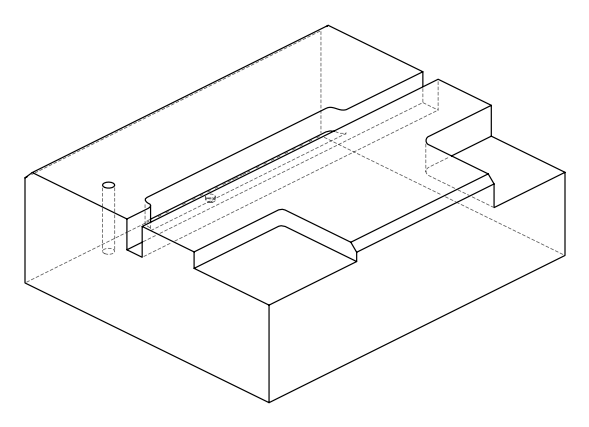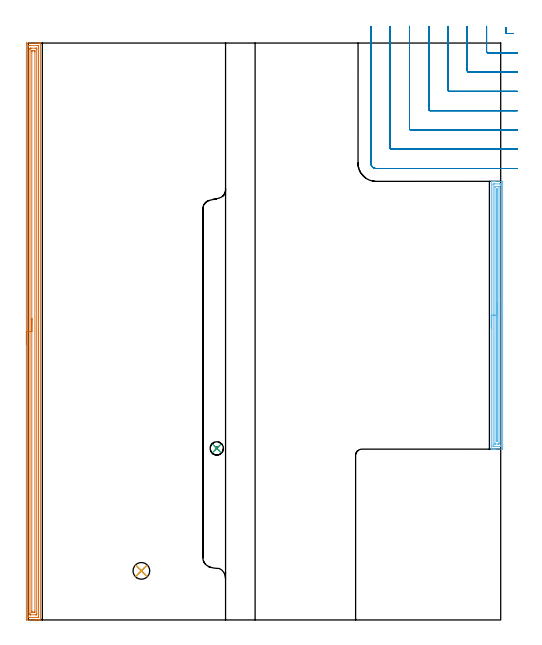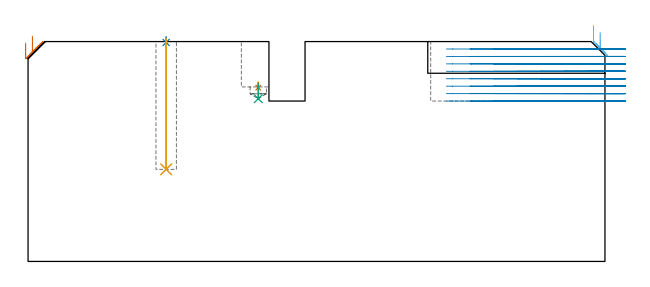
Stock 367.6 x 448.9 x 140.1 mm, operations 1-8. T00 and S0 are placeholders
(PLAN: 11 operations, 8 tool changes, 140.8 min)
(1 SPOT_DRILL | STEP1POCKET | NXT0321_9005460120000 | 0.03 min | 3151 mm3)
(2 SPOT_DRILL_1 | STEP1POCKET_1 | NXT0321_9005460120000 | 0.03 min | 2 mm3)
(3 DRILL_BLIND_HOLE_INTO_CENTER | STEP1POCKET | UGT0301_217 | 0.05 min | 520 mm3)
(4 DRILL_BLIND_HOLE_INTO_CENTER_1 | STEP1POCKET_1 | NXT0301_042 | 0.34 min | 3149 mm3)
(5 DRILL_TO_ENLARGE_BLIND_HOLE | STEP1POCKET_1 | UGT0301_374 | 0.34 min | 7616 mm3)
(6 AREA_MILL | FG_CHAMFER_SURFACE | UGT0205_001 | 6.83 min | 8491 mm3)
(7 AREA_MILL_1 | FG_CHAMFER_SURFACE_1 | UGT0205_001 | 14.62 min | 26663 mm3)
(8 MILL_CORNER_NOTCH_RECTANGULAR | CORNER_NOTCH_RECTANGULAR | UGT0201_094 | Follow Part, ap 5, ae 75% | 16.96 min | 450881 mm3)
(9 MILL_CORNER_NOTCH_RECTANGULAR_1 | CORNER_NOTCH_RECTANGULAR_1 | NXT0201_009 | Follow Part, ap 2, ae 75% | 65.58 min | 302787 mm3)
(10 MILL_OPEN_POCKET | POCKET_OPEN | NXT0201_011 | Follow Part, ap 3, ae 75% | 32.06 min | 441107 mm3)
(11 MILL_RECTANGULAR_SLOT | SLOT_RECTANGULAR | UGT0201_094 | Follow Part, ap 5, ae 75% | 3.98 min | 92939 mm3)
(TOOL NXT0321_9005460120000 | NC Spot Drill, 142deg, 12mm, Carbide, Uncoated | D12 PA142 FL30 Z2)
(TOOL UGT0301_217 | Twist Drill 10.4 mm | D10.4 PA118 FL82 Z2)
(TOOL NXT0301_042 | Carbide Drill 7.1mm [860.1-0710-057A1-MM 2214] | D7.1 PA140 FL85 Z2)
(TOOL UGT0301_374 | Twist Drill Flat Bottom 13 mm | D13 PA180 FL101 Z2)
(TOOL UGT0205_001 | Chamfer Mill 20 x 3 x 45 deg. | D20 FL50 Z2)
(TOOL UGT0201_094 | End mill 20 mm | D20 FL38 Z4)
(TOOL NXT0201_009 | ENDMILL 8mm [2P460-0800-NA 1630] | D8 FL26 Z6)
(TOOL NXT0201_011 | ENDMILL 12mm [2P460-1200-NA 1630] | D12 FL38 Z6)
(OP 1 SPOT_DRILL)
G17 G21 G94 G90
T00 M6
G54
G17 G0 G90 X146.7 Y133.5 S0 M3
G43 Z150.1 H0
G94 G81 G98 Z110.752 F250. R114.2
G80
M5
M2
(OP 2 SPOT_DRILL_1)
G17 G21 G94 G90
T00 M6
G54
G17 G0 G90 X88. Y38.2 S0 M3
G43 Z150.1 H0
G94 G81 G98 Z139.536 F250. R143.1
G80
M5
M2
(OP 3 DRILL_BLIND_HOLE_INTO_CENTER)
G17 G21 G94 G90
T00 M6
G54
G17 G0 G90 X146.7 Y133.5 S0 M3
G43 Z150.1 H0
G94 G81 G98 Z103.7 F250. R113.2
G80
M5
M2
(OP 4 DRILL_BLIND_HOLE_INTO_CENTER_1)
G17 G21 G94 G90
T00 M6
G54
G17 G0 G90 X88. Y38.2 S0 M3
G43 Z150.1 H1
G94 G81 G98 Z58.7 F250. R142.1
G80
M5
M2
(OP 5 DRILL_TO_ENLARGE_BLIND_HOLE)
G17 G21 G94 G90
T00 M6
G54
G17 G0 G90 X88. Y38.2 S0 M3
G43 Z150.1 H0
G94 G73 G98 Z58.7 F250. Q11.629 R142.1
G80
M5
M2
(OP 6 AREA_MILL)
G17 G21 G94 G90
T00 M6
G54
G17 G0 G90 X360.3 Y227.1 S1061 M3
G43 Z150.1 H0
G94 G1 Y227.138 Z149.228 F250.
Y227.252 Z148.364
Y227.441 Z147.512
Y227.703 Z146.68
Y228.037 Z145.874
Y228.44 Z145.1
Y228.909 Z144.364
Y229.44 Z143.672
Y230.029 Z143.029
Y230.672 Z142.44
Y231.364 Z141.908
Y232.1 Z141.44
Y232.874 Z141.037
Y233.68 Z140.703
Y234.512 Z140.441
Y235.364 Z140.252
Y236.228 Z140.138
Y237.1 Z140.1
Y341.134
X360.299 Y341.297 Z140.092
Y341.3 Z140.091
X360.627 Z139.773
X360.962 Z139.438
X361.618 Z138.777
X362.827 Z137.57
X363.379 Z137.015
X368.386 Z132.011
X368.662 Y341.297 Z131.735
X369.092 Y341.29 Z131.306
X369.095 Y341.126 Z131.303
X369.099 Y340.687 Z131.301
X369.1 Y340.243 Z131.3
Y133.962
X369.099 Y133.513 Z131.301
X369.095 Y133.074 Z131.303
X369.092 Y132.91 Z131.306
X368.662 Y132.9 Z131.735
X363.379 Z137.015
X362.827 Z137.57
X362.499 Z137.897
X361.946 Z138.45
X361.618 Z138.777
X360.962 Z139.438
X360.626 Z139.773
X360.299 Y132.903 Z140.091
X360.3 Y133.067 Z140.1
Y237.1
X361.714 Z138.686
X361.715 Y338.803 Z138.685
X361.716 Y338.901 Z138.684
X361.721 Y339.289 Z138.679
X362.108 Y339.297 Z138.292
X362.499 Y339.299 Z137.901
X362.986 Y339.3 Z137.414
X366.508 Z133.892
X366.901 Y339.299 Z133.499
X367.391 Y339.297 Z133.009
X367.593 Y339.29 Z132.807
X367.679 Y339.262 Z132.721
X367.684 Y339. Z132.716
X367.685 Y338.901 Z132.715
X367.686 Y338.105 Z132.714
X367.685 Y135.397 Z132.715
X367.684 Y135.299 Z132.716
X367.679 Y134.911 Z132.721
X367.292 Y134.903 Z133.108
X366.901 Y134.901 Z133.499
X366.414 Y134.9 Z133.986
X362.892 Z137.508
X362.499 Y134.901 Z137.901
X362.009 Y134.903 Z138.391
X361.807 Y134.91 Z138.593
X361.721 Y134.938 Z138.679
X361.716 Y135.2 Z138.684
X361.715 Y135.299 Z138.685
X361.714 Y136.095 Z138.686
Y237.1
X363.128 Z137.272
X363.129 Y336.476 Z137.271
X363.133 Y337.115 Z137.267
X363.135 Y337.241 Z137.265
X363.142 Y337.291 Z137.258
X363.2 Y337.296 Z137.2
X363.379 Y337.299 Z137.021
X364.077 Y337.3 Z136.323
X365.838 Z134.562
X366.021 Y337.299 Z134.379
X366.203 Y337.294 Z134.197
X366.253 Y337.29 Z134.147
X366.265 Y337.282 Z134.135
X366.267 Y337.267 Z134.133
X366.27 Y337.2 Z134.13
X366.271 Y337.115 Z134.129
X366.272 Y336.861 Z134.128
X366.271 Y137.724 Z134.129
X366.267 Y137.085 Z134.133
X366.265 Y136.959 Z134.135
X366.258 Y136.909 Z134.142
X366.2 Y136.904 Z134.2
X366.021 Y136.901 Z134.379
X365.323 Y136.9 Z135.077
X363.561 Z136.839
X363.379 Y136.901 Z137.021
X363.197 Y136.906 Z137.203
X363.147 Y136.91 Z137.253
X363.135 Y136.918 Z137.265
X363.133 Y136.933 Z137.267
X363.13 Y137. Z137.27
X363.129 Y137.085 Z137.271
X363.128 Y137.339 Z137.272
Y237.1
X364.543 Z135.857
Y334.755
X364.545 Y335.04 Z135.855
X364.549 Y335.201 Z135.851
X364.552 Y335.29 Z135.848
X364.597 Y335.293 Z135.803
X364.7 Y335.295 Z135.7
X364.803 Y335.293 Z135.597
X364.848 Y335.29 Z135.552
X364.851 Y335.201 Z135.549
X364.854 Y335.042 Z135.546
X364.857 Y334.724 Z135.543
Y139.445
X364.855 Y139.16 Z135.545
X364.851 Y138.999 Z135.549
X364.848 Y138.91 Z135.552
X364.803 Y138.907 Z135.597
X364.7 Y138.905 Z135.7
X364.597 Y138.907 Z135.803
X364.552 Y138.91 Z135.848
X364.549 Y138.999 Z135.851
X364.546 Y139.158 Z135.854
X364.543 Y139.477 Z135.857
Y237.1
Y237.972 Z135.895
Y238.837 Z136.009
Y239.688 Z136.198
Y240.52 Z136.46
Y241.326 Z136.794
Y242.1 Z137.197
Y242.836 Z137.666
Y243.528 Z138.197
Y244.171 Z138.786
Y244.76 Z139.43
Y245.292 Z140.122
Y245.76 Z140.857
Y246.163 Z141.631
Y246.497 Z142.437
Y246.759 Z143.269
Y246.948 Z144.121
Y247.062 Z144.986
Y247.1 Z145.857
G0 Z150.1
M5
M2
(OP 7 AREA_MILL_1)
G17 G21 G94 G90
T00 M6
G54
G17 G0 G90 X-1.5 Y214.45 S1061 M3
G43 Z150.1 H0
Z139.2
G94 G1 Y214.488 Z138.328 F250.
Y214.602 Z137.463
Y214.791 Z136.612
Y215.053 Z135.78
Y215.387 Z134.974
Y215.79 Z134.2
Y216.259 Z133.464
Y216.79 Z132.772
Y217.379 Z132.129
Y218.022 Z131.54
Y218.714 Z131.008
Y219.45 Z130.54
Y220.224 Z130.137
Y221.03 Z129.803
Y221.862 Z129.541
Y222.714 Z129.352
Y223.578 Z129.238
Y224.45 Z129.2
Y448.279
X-1.497 Y448.614 Z129.202
X-1.492 Y448.89 Z129.206
X-1.212 Y448.9 Z129.485
X6.173 Z136.867
X7.606 Z138.302
X7.951 Z138.646
X8.643 Z139.342
X8.965 Z139.665
X9.357 Y448.894 Z140.048
X9.397 Y448.89 Z140.088
X9.4 Y448.726 Z140.1
Y0.174
X9.397 Y0.01 Z140.088
X9.357 Y0.006 Z140.048
X8.965 Y0. Z139.664
X8.643 Z139.342
X7.951 Z138.646
X6.716 Z137.413
X6.173 Z136.867
X5.555 Z136.251
X-1.212 Z129.485
X-1.492 Y0.01 Z129.206
X-1.499 Y0.289 Z129.199
Y0.306
X-1.5 Y224.45 Z129.2
X-0.086 Z130.614
X-0.085 Y446.492 Z130.615
X-0.084 Y446.525 Z130.616
X-0.051 Y446.89 Z130.649
X0.433 Y446.899 Z131.133
X7.062 Y446.9 Z137.762
X7.547 Y446.899 Z138.247
X7.951 Y446.89 Z138.651
X7.983 Y446.492 Z138.683
X7.985 Y446.458 Z138.685
Y2.408
X7.984 Y2.375 Z138.684
X7.951 Y2.01 Z138.651
X7.466 Y2.001 Z138.166
X0.838 Y2. Z131.538
X0.353 Y2.001 Z131.053
X-0.051 Y2.01 Z130.649
X-0.084 Y2.408 Z130.616
X-0.085 Y2.442 Z130.615
X-0.086 Y224.45 Z130.614
X1.328 Z132.028
X1.329 Y443.812 Z132.029
X1.33 Y444.211 Z132.03
X1.336 Y444.705 Z132.036
X1.346 Y444.89 Z132.046
X1.535 Y444.898 Z132.235
X1.727 Y444.899 Z132.427
X2.423 Y444.9 Z133.123
X5.979 Z136.679
X6.173 Y444.899 Z136.873
X6.366 Y444.896 Z137.066
X6.495 Y444.89 Z137.195
X6.565 Y444.878 Z137.265
X6.567 Y444.838 Z137.267
X6.57 Y444.705 Z137.27
X6.571 Y444.305 Z137.271
Y443.812
Y5.088
X6.57 Y4.689 Z137.27
X6.564 Y4.195 Z137.264
X6.554 Y4.01 Z137.254
X6.365 Y4.002 Z137.065
X6.173 Y4.001 Z136.873
X5.477 Y4. Z136.177
X1.921 Z132.621
X1.727 Y4.001 Z132.427
X1.533 Y4.004 Z132.233
X1.405 Y4.01 Z132.105
X1.335 Y4.022 Z132.035
X1.332 Y4.062 Z132.032
X1.33 Y4.195 Z132.03
X1.328 Y4.595 Z132.028
Y5.088
Y224.45
X2.743 Z133.443
Y442.025
X2.748 Y442.786 Z133.448
X2.75 Y442.89 Z133.45
X2.852 Y442.894 Z133.552
X3.07 Y442.898 Z133.77
X3.505 Y442.9 Z134.205
X4.395 Z135.095
X4.837 Y442.898 Z135.537
X5.048 Y442.894 Z135.748
X5.148 Y442.89 Z135.848
X5.15 Y442.818 Z135.85
X5.157 Y442.152 Z135.857
Y442.025
Y6.875
X5.152 Y6.114 Z135.852
X5.15 Y6.01 Z135.85
X5.048 Y6.006 Z135.748
X4.83 Y6.002 Z135.53
X4.395 Y6. Z135.095
X3.505 Z134.205
X3.063 Y6.002 Z133.763
X2.852 Y6.006 Z133.552
X2.752 Y6.01 Z133.452
X2.75 Y6.082 Z133.45
X2.743 Y6.748 Z133.443
Y6.875
Y224.45
Y225.322 Z133.481
Y226.187 Z133.595
Y227.038 Z133.783
Y227.87 Z134.046
Y228.676 Z134.38
Y229.45 Z134.782
Y230.186 Z135.251
Y230.878 Z135.782
Y231.521 Z136.372
Y232.11 Z137.015
Y232.642 Z137.707
Y233.11 Z138.443
Y233.513 Z139.216
Y233.847 Z140.022
Y234.109 Z140.854
Y234.298 Z141.706
Y234.412 Z142.571
Y234.45 Z143.443
G0 Z150.1
M5
M2
(OP 8 MILL_CORNER_NOTCH_RECTANGULAR)
G17 G21 G94 G90
T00 M6
G54
G17 G0 G90 X371.6 Y461.065 S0 M3
G43 Z150.1 H0
Z135.362
G94 G1 Y458.065 F250.
Y457.293
G3 X372.593 Y456.3 R1.
G1 X374.326
X377.326
G0 Z150.1
X356.6 Y461.9
Z135.362
G1 Y458.9
Y442.293 F500.
G3 X357.593 Y441.3 R1.
G1 X377.6
X380.6 F250.
G0 Z150.1
X341.6 Y461.9
Z135.362
G1 Y458.9
Y427.294 F500.
G3 X342.594 Y426.3 R1.
G1 X377.6
X380.6 F250.
G0 Z150.1
X326.6 Y461.9
Z135.362
G1 Y458.9
Y412.294 F500.
G3 X327.594 Y411.3 R1.
G1 X377.6
X380.6 F250.
G0 Z150.1
X311.6 Y461.9
Z135.362
G1 Y458.9
Y397.294 F500.
G3 X312.594 Y396.3 R1.
G1 X377.6
X380.6 F250.
G0 Z150.1
X296.6 Y461.9
Z135.362
G1 Y458.9
Y382.295 F500.
G3 X297.595 Y381.3 R1.
G1 X377.6
X380.6 F250.
G0 Z150.1
X281.6 Y461.9
Z135.362
G1 Y458.9
Y367.295 F500.
G3 X282.595 Y366.3 R1.
G1 X377.6
X380.6 F250.
G0 Z150.1
X266.6 Y461.9
Z135.362
G1 Y458.9
Y355.3 F500.
G3 X270.6 Y351.3 R4.
G1 X377.6
X380.6 F250.
G0 Z150.1
X371.6 Y461.065
Z130.625
G1 Y458.065
Y457.293
G3 X372.593 Y456.3 R1.
G1 X374.326
X377.326
G0 Z150.1
X356.6 Y461.9
Z130.625
G1 Y458.9
Y442.293 F500.
G3 X357.593 Y441.3 R1.
G1 X377.6
X380.6 F250.
G0 Z150.1
X341.6 Y461.9
Z130.625
G1 Y458.9
Y427.294 F500.
G3 X342.594 Y426.3 R1.
G1 X377.6
X380.6 F250.
G0 Z150.1
X326.6 Y461.9
Z130.625
G1 Y458.9
Y412.294 F500.
G3 X327.594 Y411.3 R1.
G1 X377.6
X380.6 F250.
G0 Z150.1
X311.6 Y461.9
Z130.625
G1 Y458.9
Y397.294 F500.
G3 X312.594 Y396.3 R1.
G1 X377.6
X380.6 F250.
G0 Z150.1
X296.6 Y461.9
Z130.625
G1 Y458.9
Y382.295 F500.
G3 X297.595 Y381.3 R1.
G1 X377.6
X380.6 F250.
G0 Z150.1
X281.6 Y461.9
Z130.625
G1 Y458.9
Y367.295 F500.
G3 X282.595 Y366.3 R1.
G1 X377.6
X380.6 F250.
G0 Z150.1
X266.6 Y461.9
Z130.625
G1 Y458.9
Y355.3 F500.
G3 X270.6 Y351.3 R4.
G1 X377.6
X380.6 F250.
G0 Z150.1
X371.6 Y461.065
Z125.887
G1 Y458.065
Y457.293
G3 X372.593 Y456.3 R1.
G1 X374.326
X377.326
G0 Z150.1
X356.6 Y461.9
Z125.887
G1 Y458.9
Y442.293 F500.
G3 X357.593 Y441.3 R1.
G1 X377.6
X380.6 F250.
G0 Z150.1
X341.6 Y461.9
Z125.887
G1 Y458.9
Y427.293 F500.
G3 X342.593 Y426.3 R1.
G1 X377.6
X380.6 F250.
G0 Z150.1
X326.6 Y461.9
Z125.887
G1 Y458.9
Y412.294 F500.
G3 X327.594 Y411.3 R1.
G1 X377.6
X380.6 F250.
G0 Z150.1
X311.6 Y461.9
Z125.887
G1 Y458.9
Y397.294 F500.
G3 X312.594 Y396.3 R1.
G1 X377.6
X380.6 F250.
G0 Z150.1
X296.6 Y461.9
Z125.887
G1 Y458.9
Y382.295 F500.
G3 X297.595 Y381.3 R1.
G1 X377.6
X380.6 F250.
G0 Z150.1
X281.6 Y461.9
Z125.887
G1 Y458.9
Y367.295 F500.
G3 X282.595 Y366.3 R1.
G1 X377.6
X380.6 F250.
G0 Z150.1
X266.6 Y461.9
Z125.887
G1 Y458.9
Y355.3 F500.
G3 X270.6 Y351.3 R4.
G1 X377.6
X380.6 F250.
G0 Z150.1
X371.6 Y461.065
Z121.15
G1 Y458.065
Y457.293
G3 X372.593 Y456.3 R1.
G1 X374.326
X377.326
G0 Z150.1
X356.6 Y461.9
Z121.15
G1 Y458.9
Y442.293 F500.
G3 X357.593 Y441.3 R1.
G1 X377.6
X380.6 F250.
G0 Z150.1
X341.6 Y461.9
Z121.15
G1 Y458.9
Y427.293 F500.
G3 X342.593 Y426.3 R1.
G1 X377.6
X380.6 F250.
G0 Z150.1
X326.6 Y461.9
Z121.15
G1 Y458.9
Y412.294 F500.
G3 X327.594 Y411.3 R1.
G1 X377.6
X380.6 F250.
G0 Z150.1
X311.6 Y461.9
Z121.15
G1 Y458.9
Y397.294 F500.
G3 X312.594 Y396.3 R1.
G1 X377.6
X380.6 F250.
G0 Z150.1
X296.6 Y461.9
Z121.15
G1 Y458.9
Y382.295 F500.
G3 X297.595 Y381.3 R1.
G1 X377.6
X380.6 F250.
G0 Z150.1
X281.6 Y461.9
Z121.15
G1 Y458.9
Y367.295 F500.
G3 X282.595 Y366.3 R1.
G1 X377.6
X380.6 F250.
G0 Z150.1
X266.6 Y461.9
Z121.15
G1 Y458.9
Y355.3 F500.
G3 X270.6 Y351.3 R4.
G1 X377.6
X380.6 F250.
G0 Z150.1
X371.6 Y461.065
Z116.412
G1 Y458.065
Y457.293
G3 X372.593 Y456.3 R1.
G1 X374.326
X377.326
G0 Z150.1
X356.6 Y461.9
Z116.412
G1 Y458.9
Y442.293 F500.
G3 X357.593 Y441.3 R1.
G1 X377.6
X380.6 F250.
G0 Z150.1
X341.6 Y461.9
Z116.412
G1 Y458.9
Y427.293 F500.
G3 X342.593 Y426.3 R1.
G1 X377.6
X380.6 F250.
G0 Z150.1
X326.6 Y461.9
Z116.412
G1 Y458.9
Y412.294 F500.
G3 X327.594 Y411.3 R1.
G1 X377.6
X380.6 F250.
G0 Z150.1
X311.6 Y461.9
Z116.412
G1 Y458.9
Y397.294 F500.
G3 X312.594 Y396.3 R1.
G1 X377.6
X380.6 F250.
G0 Z150.1
X296.6 Y461.9
Z116.412
G1 Y458.9
Y382.295 F500.
G3 X297.595 Y381.3 R1.
G1 X377.6
X380.6 F250.
G0 Z150.1
X281.6 Y461.9
Z116.412
G1 Y458.9
Y367.295 F500.
G3 X282.595 Y366.3 R1.
G1 X377.6
X380.6 F250.
G0 Z150.1
X266.6 Y461.9
Z116.412
G1 Y458.9
Y355.3 F500.
G3 X270.6 Y351.3 R4.
G1 X377.6
X380.6 F250.
G0 Z150.1
X371.6 Y461.065
Z111.675
G1 Y458.065
Y457.293
G3 X372.593 Y456.3 R1.
G1 X374.326
X377.326
G0 Z150.1
X356.6 Y461.9
Z111.675
G1 Y458.9
Y442.293 F500.
G3 X357.593 Y441.3 R1.
G1 X377.6
X380.6 F250.
G0 Z150.1
X341.6 Y461.9
Z111.675
G1 Y458.9
Y427.293 F500.
G3 X342.593 Y426.3 R1.
G1 X377.6
X380.6 F250.
G0 Z150.1
X326.6 Y461.9
Z111.675
G1 Y458.9
Y412.294 F500.
G3 X327.594 Y411.3 R1.
G1 X377.6
X380.6 F250.
G0 Z150.1
X311.6 Y461.9
Z111.675
G1 Y458.9
Y397.294 F500.
G3 X312.594 Y396.3 R1.
G1 X377.6
X380.6 F250.
G0 Z150.1
X296.6 Y461.9
Z111.675
G1 Y458.9
Y382.295 F500.
G3 X297.595 Y381.3 R1.
G1 X377.6
X380.6 F250.
G0 Z150.1
X281.6 Y461.9
Z111.675
G1 Y458.9
Y367.295 F500.
G3 X282.595 Y366.3 R1.
G1 X377.6
X380.6 F250.
G0 Z150.1
X266.6 Y461.9
Z111.675
G1 Y458.9
Y355.3 F500.
G3 X270.6 Y351.3 R4.
G1 X377.6
X380.6 F250.
G0 Z150.1
X371.6 Y461.065
Z106.937
G1 Y458.065
Y457.293
G3 X372.593 Y456.3 R1.
G1 X374.326
X377.326
G0 Z150.1
X356.6 Y461.9
Z106.937
G1 Y458.9
Y442.293 F500.
G3 X357.593 Y441.3 R1.
G1 X377.6
X380.6 F250.
G0 Z150.1
X341.6 Y461.9
Z106.937
G1 Y458.9
Y427.293 F500.
G3 X342.593 Y426.3 R1.
G1 X377.6
X380.6 F250.
G0 Z150.1
X326.6 Y461.9
Z106.937
G1 Y458.9
Y412.294 F500.
G3 X327.594 Y411.3 R1.
G1 X377.6
X380.6 F250.
G0 Z150.1
X311.6 Y461.9
Z106.937
G1 Y458.9
Y397.294 F500.
G3 X312.594 Y396.3 R1.
G1 X377.6
X380.6 F250.
G0 Z150.1
X296.6 Y461.9
Z106.937
G1 Y458.9
Y382.295 F500.
G3 X297.595 Y381.3 R1.
G1 X377.6
X380.6 F250.
G0 Z150.1
X281.6 Y461.9
Z106.937
G1 Y458.9
Y367.295 F500.
G3 X282.595 Y366.3 R1.
G1 X377.6
X380.6 F250.
G0 Z150.1
X266.6 Y461.9
Z106.937
G1 Y458.9
Y355.3 F500.
G3 X270.6 Y351.3 R4.
G1 X377.6
X380.6 F250.
G0 Z150.1
X371.6 Y461.065
Z102.2
G1 Y458.065
Y457.293
G3 X372.593 Y456.3 R1.
G1 X374.326
X377.326
G0 Z150.1
X356.6 Y461.9
Z102.2
G1 Y458.9
Y442.293 F500.
G3 X357.593 Y441.3 R1.
G1 X377.6
X380.6 F250.
G0 Z150.1
X341.6 Y461.9
Z102.2
G1 Y458.9
Y427.293 F500.
G3 X342.593 Y426.3 R1.
G1 X377.6
X380.6 F250.
G0 Z150.1
X326.6 Y461.9
Z102.2
G1 Y458.9
Y412.294 F500.
G3 X327.594 Y411.3 R1.
G1 X377.6
X380.6 F250.
G0 Z150.1
X311.6 Y461.9
Z102.2
G1 Y458.9
Y397.294 F500.
G3 X312.594 Y396.3 R1.
G1 X377.6
X380.6 F250.
G0 Z150.1
X296.6 Y461.9
Z102.2
G1 Y458.9
Y382.295 F500.
G3 X297.595 Y381.3 R1.
G1 X377.6
X380.6 F250.
G0 Z150.1
X281.6 Y461.9
Z102.2
G1 Y458.9
Y367.295 F500.
G3 X282.595 Y366.3 R1.
G1 X377.6
X380.6 F250.
G0 Z150.1
X266.6 Y461.9
Z102.2
G1 Y458.9
Y355.3 F500.
G3 X270.6 Y351.3 R4.
G1 X377.6
X380.6 F250.
G0 Z150.1
M5
M2
